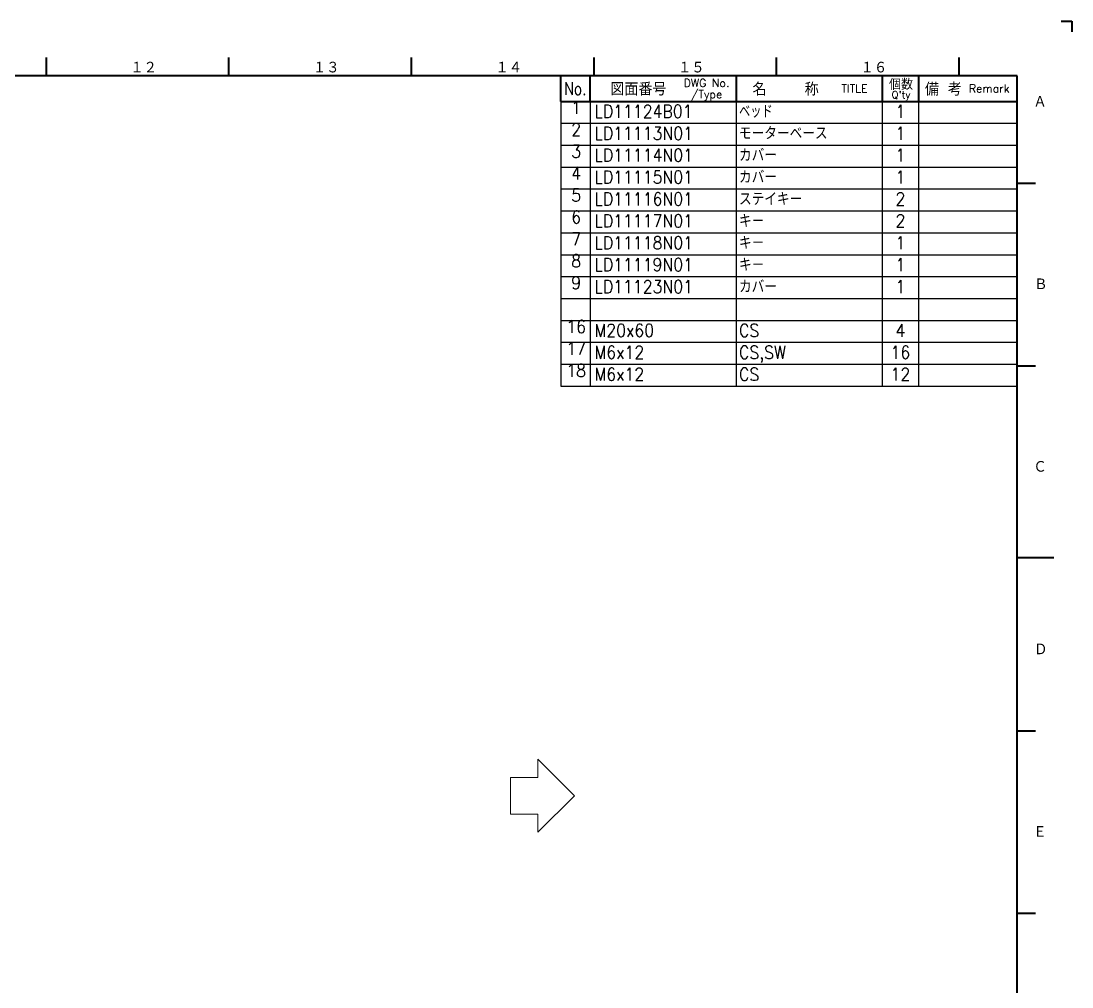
# Model space of a CAD drawing. Header units: millimetres. Extents: x 0 to 4205, y 0 to 2970.
# Drawn here: x 2766 to 4205, y 1647 to 2970 of the extents above; entities that cross this region are included whole.
import ezdxf
from ezdxf.enums import TextEntityAlignment as Align

# ---------------------------------------------------------------- set-up
doc = ezdxf.new("R2010")
doc.units = ezdxf.units.MM
doc.header["$LTSCALE"] = 5
doc.layers.get('0').update_dxf_attribs({"linetype": 'CONTINUOUS', "lineweight": 20})
for name, color, linetype, lineweight in [('4', 3, 'CONTINUOUS', 13), ('6', 7, 'CONTINUOUS', 50), ('WAKU', 7, 'CONTINUOUS', 40)]:
    doc.layers.add(name, color=color, linetype=linetype, lineweight=lineweight)
doc.layers.add('RAHM2', color=1, linetype='CONTINUOUS')
doc.layers.add('RAHM3', color=52, linetype='CONTINUOUS')
doc.styles.get("Standard").update_dxf_attribs({"font": 'romans.shx', "width": 0.8, "bigfont": 'extfont2.shx'})

# ---------------------------------------------------------------- blocks, each defined once
blk = doc.blocks.new('STDKUMIZU')
at = {"color": 7}
for p, q in [((0, 0), (0, -6)), ((8, 0), (8, -6)), ((48, 0), (48, -6)), ((88, 0), (88, -6)), ((98, 0), (98, -6)), ((0, -6), (125, -6))]:
    blk.add_line(p, q, dxfattribs=at)
at = {"color": 7, "width": 0.7}
blk.add_attdef('1GENST', text='', height=3.5, dxfattribs=at).set_placement((4.2, -4.5), align=Align.BOTTOM_CENTER)
for tag, p in [('2GENST', (9.2, -4.5)), ('3GENST', (48.8, -4.5)), ('5GENST', (99, -4.5))]:
    blk.add_attdef(tag, p, '', height=3.5, dxfattribs=at)
blk.add_attdef('4GENST', text='', height=3.5, dxfattribs=at).set_placement((93, -4.5), align=Align.CENTER)
blk = doc.blocks.new('A1組立図')
at = {"layer": 'WAKU', "color": 5, "linetype": 'Continuous'}
for p, q in [((838, 594), (841, 594)), ((841, 594), (841, 591)), ((560, 584), (560, 579)), ((610, 584), (610, 579)), ((660, 584), (660, 579)), ((710, 584), (710, 579)), ((760, 584), (760, 579)), ((810, 584), (810, 579)), ((826, 579), (25, 579)), ((826, 15), (826, 579)), ((831, 549.5), (826, 549.5)), ((831, 499.5), (826, 499.5)), ((836, 447), (826, 447)), ((831, 399.5), (826, 399.5)), ((831, 349.5), (826, 349.5))]:
    blk.add_line(p, q, dxfattribs=at)
at = {"layer": 'WAKU', "color": 7, "linetype": 'Continuous'}
for p, q in [((701, 572), (701, 579)), ((709, 572), (709, 579)), ((749, 579), (749, 572)), ((789, 579), (789, 572)), ((799, 579), (799, 572)), ((701, 572), (826, 572))]:
    blk.add_line(p, q, dxfattribs=at)
at = {"layer": 'WAKU', "color": 5, "linetype": 'Continuous'}
for s, height, p in [('１２', 3.311, (583.1, 579.6)), ('１３', 3.311, (633.1, 579.6)), ('１４', 3.311, (683.1, 579.6)), ('１５', 3.311, (733.1, 579.6)), ('１６', 3.311, (783.1, 579.6)), ('Ａ', 3.31, (830.43, 570.24)), ('Ｂ', 3.31, (830.65, 520.24)), ('Ｃ', 3.31, (830.43, 470.24)), ('Ｄ', 3.31, (830.65, 420.24)), ('Ｅ', 3.31, (830.43, 370.24))]:
    blk.add_text(s, height=height, dxfattribs=at).set_placement(p)
at = {"layer": 'WAKU', "color": 7, "linetype": 'Continuous', "width": 0.8}
blk.add_text('No.', height=3.5, dxfattribs=at).set_placement((704.98, 575.5), align=Align.MIDDLE)
at = {"layer": 'WAKU', "color": 7, "linetype": 'Continuous'}
for s, height, p in [('図面番号', 3.5, (722.25, 575.5)), ('DWG No.', 2.2, (740.91, 577.03)), ('名    称', 3.5, (762.57, 575.5)), ('TITLE', 2.2, (781.44, 575.5)), ('個数', 3, (794.18, 576.79)), ('備 考', 3.5, (805.79, 575.5)), ('Remark', 2.2, (818.33, 575.5)), ('/Type', 2.2, (740.91, 573.77)), ("Q'ty", 2, (794.18, 573.48))]:
    blk.add_text(s, height=height, dxfattribs=at).set_placement(p, align=Align.MIDDLE)

msp = doc.modelspace()

# ---------------------------------------------------------------- linework, layer by layer
at = {"layer": '4'}
msp.add_lwpolyline([(3523.694, 1908.912), (3473.694, 1958.912), (3473.694, 1933.912), (3436.194, 1933.912), (3436.194, 1883.912), (3473.694, 1883.912), (3473.694, 1858.912)], close=True, dxfattribs=at)

# ---------------------------------------------------------------- block references
at = {"layer": '6', "lineweight": 0, "xscale": 5, "yscale": 5, "zscale": 5}
msp.add_blockref('A1組立図', (0, 0), dxfattribs=at)
at = {"layer": 'RAHM2'}
ref = msp.add_blockref('STDKUMIZU', (3505, 2860), dxfattribs=dict(at, xscale=5, yscale=5, zscale=5))
ref.add_attrib('1GENST', '1', dxfattribs={"layer": 'RAHM3', "color": 7, "height": 17.5, "width": 0.9}).set_placement((3526.013, 2837.5), align=Align.BOTTOM_CENTER)
ref.add_attrib('2GENST', 'LD11124B01', (3551.013, 2837.5), dxfattribs={"layer": 'RAHM3', "color": 7, "height": 17.5, "width": 0.9})
ref.add_attrib('3GENST', 'ベッド', (3749.02, 2837.5), dxfattribs={"layer": 'RAHM3', "color": 7, "height": 17.5, "width": 0.8})
ref.add_attrib('4GENST', '1', dxfattribs={"layer": 'RAHM3', "color": 7, "height": 17.5, "width": 0.9}).set_placement((3970.017, 2837.5), align=Align.CENTER)
ref = msp.add_blockref('STDKUMIZU', (3505, 2830), dxfattribs=dict(at, xscale=5, yscale=5, zscale=5))
ref.add_attrib('1GENST', '2', dxfattribs={"layer": 'RAHM3', "color": 7, "height": 17.5, "width": 0.9}).set_placement((3526.013, 2807.5), align=Align.BOTTOM_CENTER)
ref.add_attrib('2GENST', 'LD11113N01', (3551.013, 2807.5), dxfattribs={"layer": 'RAHM3', "color": 7, "height": 17.5, "width": 0.9})
ref.add_attrib('3GENST', 'モーターベース', (3749.02, 2807.5), dxfattribs={"layer": 'RAHM3', "color": 7, "height": 17.5, "width": 0.9})
ref.add_attrib('4GENST', '1', dxfattribs={"layer": 'RAHM3', "color": 7, "height": 17.5, "width": 0.9}).set_placement((3970.017, 2807.5), align=Align.CENTER)
ref = msp.add_blockref('STDKUMIZU', (3505, 2800), dxfattribs=dict(at, xscale=5, yscale=5, zscale=5))
ref.add_attrib('1GENST', '3', dxfattribs={"layer": 'RAHM3', "color": 7, "height": 17.5, "width": 0.9}).set_placement((3526.013, 2777.5), align=Align.BOTTOM_CENTER)
ref.add_attrib('2GENST', 'LD11114N01', (3551.013, 2777.5), dxfattribs={"layer": 'RAHM3', "color": 7, "height": 17.5, "width": 0.9})
ref.add_attrib('3GENST', 'カバー', (3749.02, 2777.5), dxfattribs={"layer": 'RAHM3', "color": 7, "height": 17.5, "width": 0.9})
ref.add_attrib('4GENST', '1', dxfattribs={"layer": 'RAHM3', "color": 7, "height": 17.5, "width": 0.9}).set_placement((3970.017, 2777.5), align=Align.CENTER)
ref = msp.add_blockref('STDKUMIZU', (3505, 2770), dxfattribs=dict(at, xscale=5, yscale=5, zscale=5))
ref.add_attrib('1GENST', '4', dxfattribs={"layer": 'RAHM3', "color": 7, "height": 17.5, "width": 0.9}).set_placement((3526.013, 2747.5), align=Align.BOTTOM_CENTER)
ref.add_attrib('2GENST', 'LD11115N01', (3551.013, 2747.5), dxfattribs={"layer": 'RAHM3', "color": 7, "height": 17.5, "width": 0.9})
ref.add_attrib('3GENST', 'カバー', (3749.02, 2747.5), dxfattribs={"layer": 'RAHM3', "color": 7, "height": 17.5, "width": 0.9})
ref.add_attrib('4GENST', '1', dxfattribs={"layer": 'RAHM3', "color": 7, "height": 17.5, "width": 0.9}).set_placement((3970.017, 2747.5), align=Align.CENTER)
ref = msp.add_blockref('STDKUMIZU', (3505, 2740), dxfattribs=dict(at, xscale=5, yscale=5, zscale=5))
ref.add_attrib('1GENST', '5', dxfattribs={"layer": 'RAHM3', "color": 7, "height": 17.5, "width": 0.9}).set_placement((3526.013, 2717.5), align=Align.BOTTOM_CENTER)
ref.add_attrib('2GENST', 'LD11116N01', (3551.013, 2717.5), dxfattribs={"layer": 'RAHM3', "color": 7, "height": 17.5, "width": 0.9})
ref.add_attrib('3GENST', 'ステイキー', (3749.02, 2717.5), dxfattribs={"layer": 'RAHM3', "color": 7, "height": 17.5, "width": 0.9})
ref.add_attrib('4GENST', '2', dxfattribs={"layer": 'RAHM3', "color": 7, "height": 17.5, "width": 0.9}).set_placement((3970.017, 2717.5), align=Align.CENTER)
ref = msp.add_blockref('STDKUMIZU', (3505, 2710), dxfattribs=dict(at, xscale=5, yscale=5, zscale=5))
ref.add_attrib('1GENST', '6', dxfattribs={"layer": 'RAHM3', "color": 7, "height": 17.5, "width": 0.9}).set_placement((3526.013, 2687.5), align=Align.BOTTOM_CENTER)
ref.add_attrib('2GENST', 'LD11117N01', (3551.013, 2687.5), dxfattribs={"layer": 'RAHM3', "color": 7, "height": 17.5, "width": 0.9})
ref.add_attrib('3GENST', 'キ－', (3749.02, 2687.5), dxfattribs={"layer": 'RAHM3', "color": 7, "height": 17.5, "width": 0.9})
ref.add_attrib('4GENST', '2', dxfattribs={"layer": 'RAHM3', "color": 7, "height": 17.5, "width": 0.9}).set_placement((3970.017, 2687.5), align=Align.CENTER)
ref = msp.add_blockref('STDKUMIZU', (3505, 2680), dxfattribs=dict(at, xscale=5, yscale=5, zscale=5))
ref.add_attrib('1GENST', '7', dxfattribs={"layer": 'RAHM3', "color": 7, "height": 17.5, "width": 0.9}).set_placement((3526.013, 2657.5), align=Align.BOTTOM_CENTER)
ref.add_attrib('2GENST', 'LD11118N01', (3551.013, 2657.5), dxfattribs={"layer": 'RAHM3', "color": 7, "height": 17.5, "width": 0.9})
ref.add_attrib('3GENST', 'キ－', (3749.02, 2657.5), dxfattribs={"layer": 'RAHM3', "color": 7, "height": 17.5, "width": 0.9})
ref.add_attrib('4GENST', '1', dxfattribs={"layer": 'RAHM3', "color": 7, "height": 17.5, "width": 0.9}).set_placement((3970.017, 2657.5), align=Align.CENTER)
ref = msp.add_blockref('STDKUMIZU', (3505, 2650), dxfattribs=dict(at, xscale=5, yscale=5, zscale=5))
ref.add_attrib('1GENST', '8', dxfattribs={"layer": 'RAHM3', "color": 7, "height": 17.5, "width": 0.9}).set_placement((3526.013, 2627.5), align=Align.BOTTOM_CENTER)
ref.add_attrib('2GENST', 'LD11119N01', (3551.013, 2627.5), dxfattribs={"layer": 'RAHM3', "color": 7, "height": 17.5, "width": 0.9})
ref.add_attrib('3GENST', 'キ－', (3749.02, 2627.5), dxfattribs={"layer": 'RAHM3', "color": 7, "height": 17.5, "width": 0.9})
ref.add_attrib('4GENST', '1', dxfattribs={"layer": 'RAHM3', "color": 7, "height": 17.5, "width": 0.9}).set_placement((3970.017, 2627.5), align=Align.CENTER)
ref = msp.add_blockref('STDKUMIZU', (3505, 2620), dxfattribs=dict(at, xscale=5, yscale=5, zscale=5))
ref.add_attrib('1GENST', '9', dxfattribs={"layer": 'RAHM3', "color": 7, "height": 17.5, "width": 0.9}).set_placement((3526.013, 2597.5), align=Align.BOTTOM_CENTER)
ref.add_attrib('2GENST', 'LD11123N01', (3551.013, 2597.5), dxfattribs={"layer": 'RAHM3', "color": 7, "height": 17.5, "width": 0.9})
ref.add_attrib('3GENST', 'カバー', (3749.02, 2597.5), dxfattribs={"layer": 'RAHM3', "color": 7, "height": 17.5, "width": 0.9})
ref.add_attrib('4GENST', '1', dxfattribs={"layer": 'RAHM3', "color": 7, "height": 17.5, "width": 0.9}).set_placement((3970.017, 2597.5), align=Align.CENTER)
at = {"layer": 'RAHM2', "xscale": 5, "yscale": 5, "zscale": 5}
msp.add_blockref('STDKUMIZU', (3505, 2590), dxfattribs=at)
at = {"layer": 'RAHM2'}
ref = msp.add_blockref('STDKUMIZU', (3505, 2560), dxfattribs=dict(at, xscale=5, yscale=5, zscale=5))
ref.add_attrib('1GENST', '16', dxfattribs={"layer": 'RAHM3', "color": 7, "height": 17.5, "width": 0.9}).set_placement((3526.013, 2537.5), align=Align.BOTTOM_CENTER)
ref.add_attrib('2GENST', 'M20x60', (3551.013, 2537.5), dxfattribs={"layer": 'RAHM3', "color": 7, "height": 17.5, "width": 0.9})
ref.add_attrib('3GENST', 'CS', (3749.02, 2537.5), dxfattribs={"layer": 'RAHM3', "color": 7, "height": 17.5, "width": 0.9})
ref.add_attrib('4GENST', '4', dxfattribs={"layer": 'RAHM3', "color": 7, "height": 17.5, "width": 0.9}).set_placement((3970.017, 2537.5), align=Align.CENTER)
ref = msp.add_blockref('STDKUMIZU', (3505, 2530), dxfattribs=dict(at, xscale=5, yscale=5, zscale=5))
ref.add_attrib('1GENST', '17', dxfattribs={"layer": 'RAHM3', "color": 7, "height": 17.5, "width": 0.9}).set_placement((3526.013, 2507.5), align=Align.BOTTOM_CENTER)
ref.add_attrib('2GENST', 'M6x12', (3551.013, 2507.5), dxfattribs={"layer": 'RAHM3', "color": 7, "height": 17.5, "width": 0.9})
ref.add_attrib('3GENST', 'CS,SW', (3749.02, 2507.5), dxfattribs={"layer": 'RAHM3', "color": 7, "height": 17.5, "width": 0.9})
ref.add_attrib('4GENST', '16', dxfattribs={"layer": 'RAHM3', "color": 7, "height": 17.5, "width": 0.9}).set_placement((3970.017, 2507.5), align=Align.CENTER)
ref = msp.add_blockref('STDKUMIZU', (3505, 2500), dxfattribs=dict(at, xscale=5, yscale=5, zscale=5))
ref.add_attrib('1GENST', '18', dxfattribs={"layer": 'RAHM3', "color": 7, "height": 17.5, "width": 0.9}).set_placement((3526.013, 2477.5), align=Align.BOTTOM_CENTER)
ref.add_attrib('2GENST', 'M6x12', (3551.013, 2477.5), dxfattribs={"layer": 'RAHM3', "color": 7, "height": 17.5, "width": 0.9})
ref.add_attrib('3GENST', 'CS', (3749.02, 2477.5), dxfattribs={"layer": 'RAHM3', "color": 7, "height": 17.5, "width": 0.9})
ref.add_attrib('4GENST', '12', dxfattribs={"layer": 'RAHM3', "color": 7, "height": 17.5, "width": 0.9}).set_placement((3970.017, 2477.5), align=Align.CENTER)

doc.saveas('drawing.dxf')
